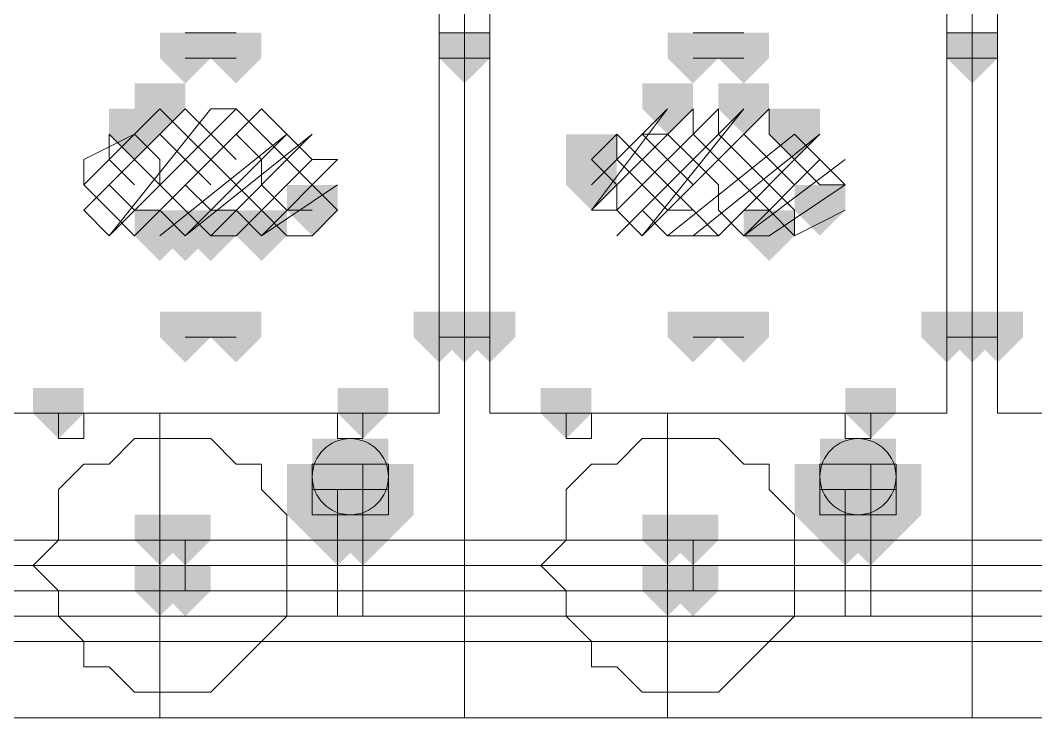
# Model space of a CAD drawing. Header units: millimetres. Extents: x 2315 to 4619, y 1334 to 1897.
# Drawn here: x 3943.621 to 3946.064, y 1525.449 to 1527.128 of the extents above; entities that cross this region are included whole.
import ezdxf

# ---------------------------------------------------------------- set-up
doc = ezdxf.new("R2010")
doc.units = ezdxf.units.MM
for name, color, linetype in [('PDF_3中心线层', 1, 'Continuous'), ('PDF_4虚线层', 2, 'Continuous'), ('PDF_5剖面线层', 2, 'Continuous'), ('PDF_剖面线层', 4, 'Continuous'), ('PDF_细实线层', 7, 'Continuous')]:
    doc.layers.add(name, color=color, linetype=linetype)

msp = doc.modelspace()

# ---------------------------------------------------------------- hatches: boundary and pattern name
at = {"layer": 'PDF_3中心线层', "transparency": 33554559}
for points in [[(3944.6895, 1527.0979), (3944.6285, 1527.0979), (3944.6285, 1527.0368), (3944.6895, 1526.9757), (3944.7506, 1527.0368), (3944.7506, 1527.0979)], [(3944.6895, 1527.0979), (3944.6285, 1527.0979), (3944.6285, 1527.0368), (3944.6895, 1526.9757), (3944.7506, 1527.0368), (3944.7506, 1527.0979)], [(3945.9112, 1527.0979), (3945.8501, 1527.0979), (3945.8501, 1527.0368), (3945.9112, 1526.9757), (3945.9723, 1527.0368), (3945.9723, 1527.0979)], [(3945.9112, 1527.0979), (3945.8501, 1527.0979), (3945.8501, 1527.0368), (3945.9112, 1526.9757), (3945.9723, 1527.0368), (3945.9723, 1527.0979)], [(3944.6895, 1526.426), (3944.6285, 1526.426), (3944.6285, 1526.3649), (3944.6895, 1526.3038), (3944.7506, 1526.3649), (3944.7506, 1526.426)], [(3944.6895, 1526.426), (3944.6285, 1526.426), (3944.6285, 1526.3649), (3944.6895, 1526.3038), (3944.7506, 1526.3649), (3944.7506, 1526.426)], [(3944.6895, 1526.426), (3944.6285, 1526.426), (3944.6285, 1526.3649), (3944.6895, 1526.3038), (3944.7506, 1526.3649), (3944.7506, 1526.426)], [(3944.6895, 1526.426), (3944.6285, 1526.426), (3944.6285, 1526.3649), (3944.6895, 1526.3038), (3944.7506, 1526.3649), (3944.7506, 1526.426)], [(3945.9112, 1526.426), (3945.8501, 1526.426), (3945.8501, 1526.3649), (3945.9112, 1526.3038), (3945.9723, 1526.3649), (3945.9723, 1526.426)], [(3945.9112, 1526.426), (3945.8501, 1526.426), (3945.8501, 1526.3649), (3945.9112, 1526.3038), (3945.9723, 1526.3649), (3945.9723, 1526.426)], [(3945.9112, 1526.426), (3945.8501, 1526.426), (3945.8501, 1526.3649), (3945.9112, 1526.3038), (3945.9723, 1526.3649), (3945.9723, 1526.426)], [(3945.9112, 1526.426), (3945.8501, 1526.426), (3945.8501, 1526.3649), (3945.9112, 1526.3038), (3945.9723, 1526.3649), (3945.9723, 1526.426)], [(3943.7123, 1526.2428), (3943.6512, 1526.2428), (3943.6512, 1526.1817), (3943.7123, 1526.1206), (3943.7733, 1526.1817), (3943.7733, 1526.2428)], [(3943.7123, 1526.2428), (3943.6512, 1526.2428), (3943.6512, 1526.1817), (3943.7123, 1526.1206), (3943.7733, 1526.1817), (3943.7733, 1526.2428)], [(3944.4452, 1526.2428), (3944.3841, 1526.2428), (3944.3841, 1526.1817), (3944.4452, 1526.1206), (3944.5063, 1526.1817), (3944.5063, 1526.2428)], [(3944.4452, 1526.2428), (3944.3841, 1526.2428), (3944.3841, 1526.1817), (3944.4452, 1526.1206), (3944.5063, 1526.1817), (3944.5063, 1526.2428)], [(3944.4452, 1526.2428), (3944.3841, 1526.2428), (3944.3841, 1526.1817), (3944.4452, 1526.1206), (3944.5063, 1526.1817), (3944.5063, 1526.2428)], [(3944.4452, 1526.2428), (3944.3841, 1526.2428), (3944.3841, 1526.1817), (3944.4452, 1526.1206), (3944.5063, 1526.1817), (3944.5063, 1526.2428)], [(3944.9339, 1526.2428), (3944.8728, 1526.2428), (3944.8728, 1526.1817), (3944.9339, 1526.1206), (3944.995, 1526.1817), (3944.995, 1526.2428)], [(3944.9339, 1526.2428), (3944.8728, 1526.2428), (3944.8728, 1526.1817), (3944.9339, 1526.1206), (3944.995, 1526.1817), (3944.995, 1526.2428)], [(3944.9339, 1526.2428), (3944.8728, 1526.2428), (3944.8728, 1526.1817), (3944.9339, 1526.1206), (3944.995, 1526.1817), (3944.995, 1526.2428)], [(3944.9339, 1526.2428), (3944.8728, 1526.2428), (3944.8728, 1526.1817), (3944.9339, 1526.1206), (3944.995, 1526.1817), (3944.995, 1526.2428)], [(3945.6668, 1526.2428), (3945.6058, 1526.2428), (3945.6058, 1526.1817), (3945.6668, 1526.1206), (3945.7279, 1526.1817), (3945.7279, 1526.2428)], [(3945.6668, 1526.2428), (3945.6058, 1526.2428), (3945.6058, 1526.1817), (3945.6668, 1526.1206), (3945.7279, 1526.1817), (3945.7279, 1526.2428)], [(3945.6668, 1526.2428), (3945.6058, 1526.2428), (3945.6058, 1526.1817), (3945.6668, 1526.1206), (3945.7279, 1526.1817), (3945.7279, 1526.2428)], [(3945.6668, 1526.2428), (3945.6058, 1526.2428), (3945.6058, 1526.1817), (3945.6668, 1526.1206), (3945.7279, 1526.1817), (3945.7279, 1526.2428)]]:
    msp.add_hatch(color=256, dxfattribs=at).paths.add_polyline_path(points)
at = {"layer": 'PDF_4虚线层', "transparency": 33554559}
for points in [[(3944.4452, 1526.0595), (3944.3841, 1526.0595), (3944.3841, 1525.9984), (3944.4452, 1525.9374), (3944.5063, 1525.9984), (3944.5063, 1526.0595)], [(3945.6668, 1526.0595), (3945.6058, 1526.0595), (3945.6058, 1525.9984), (3945.6668, 1525.9374), (3945.7279, 1525.9984), (3945.7279, 1526.0595)]]:
    msp.add_hatch(color=256, dxfattribs=at).paths.add_polyline_path(points)
at = {"layer": 'PDF_5剖面线层', "transparency": 33554559}
for points in [[(3943.9566, 1526.9757), (3943.8955, 1526.9757), (3943.8955, 1526.9147), (3943.9566, 1526.8536), (3944.0177, 1526.9147), (3944.0177, 1526.9757)], [(3945.1782, 1526.9757), (3945.1171, 1526.9757), (3945.1171, 1526.9147), (3945.1782, 1526.8536), (3945.2393, 1526.9147), (3945.2393, 1526.9757)], [(3945.3614, 1526.9757), (3945.3004, 1526.9757), (3945.3004, 1526.9147), (3945.3614, 1526.8536), (3945.4225, 1526.9147), (3945.4225, 1526.9757)], [(3943.8955, 1526.9147), (3943.8344, 1526.9147), (3943.8344, 1526.8536), (3943.8955, 1526.7925), (3943.9566, 1526.8536), (3943.9566, 1526.9147)], [(3945.4836, 1526.9147), (3945.4225, 1526.9147), (3945.4225, 1526.8536), (3945.4836, 1526.7925), (3945.5447, 1526.8536), (3945.5447, 1526.9147)], [(3944.995, 1526.8536), (3944.9339, 1526.8536), (3944.9339, 1526.7925), (3944.995, 1526.7314), (3945.056, 1526.7925), (3945.056, 1526.8536)], [(3944.995, 1526.7925), (3944.9339, 1526.7925), (3944.9339, 1526.7314), (3944.995, 1526.6703), (3945.056, 1526.7314), (3945.056, 1526.7925)], [(3944.3231, 1526.7314), (3944.262, 1526.7314), (3944.262, 1526.6703), (3944.3231, 1526.6092), (3944.3841, 1526.6703), (3944.3841, 1526.7314)], [(3945.5447, 1526.7314), (3945.4836, 1526.7314), (3945.4836, 1526.6703), (3945.5447, 1526.6092), (3945.6058, 1526.6703), (3945.6058, 1526.7314)], [(3943.9566, 1526.6703), (3943.8955, 1526.6703), (3943.8955, 1526.6092), (3943.9566, 1526.5482), (3944.0177, 1526.6092), (3944.0177, 1526.6703)], [(3944.0177, 1526.6703), (3943.9566, 1526.6703), (3943.9566, 1526.6092), (3944.0177, 1526.5482), (3944.0787, 1526.6092), (3944.0787, 1526.6703)], [(3944.0787, 1526.6703), (3944.0177, 1526.6703), (3944.0177, 1526.6092), (3944.0787, 1526.5482), (3944.1398, 1526.6092), (3944.1398, 1526.6703)], [(3944.2009, 1526.6703), (3944.1398, 1526.6703), (3944.1398, 1526.6092), (3944.2009, 1526.5482), (3944.262, 1526.6092), (3944.262, 1526.6703)], [(3945.4225, 1526.6703), (3945.3614, 1526.6703), (3945.3614, 1526.6092), (3945.4225, 1526.5482), (3945.4836, 1526.6092), (3945.4836, 1526.6703)]]:
    msp.add_hatch(color=256, dxfattribs=at).paths.add_polyline_path(points)
at = {"layer": 'PDF_细实线层', "transparency": 33554559}
for points in [[(3944.0177, 1527.0979), (3943.9566, 1527.0979), (3943.9566, 1527.0368), (3944.0177, 1526.9757), (3944.0787, 1527.0368), (3944.0787, 1527.0979)], [(3944.1398, 1527.0979), (3944.0787, 1527.0979), (3944.0787, 1527.0368), (3944.1398, 1526.9757), (3944.2009, 1527.0368), (3944.2009, 1527.0979)], [(3944.6895, 1527.0979), (3944.6285, 1527.0979), (3944.6285, 1527.0368), (3944.6895, 1526.9757), (3944.7506, 1527.0368), (3944.7506, 1527.0979)], [(3945.2393, 1527.0979), (3945.1782, 1527.0979), (3945.1782, 1527.0368), (3945.2393, 1526.9757), (3945.3004, 1527.0368), (3945.3004, 1527.0979)], [(3945.3614, 1527.0979), (3945.3004, 1527.0979), (3945.3004, 1527.0368), (3945.3614, 1526.9757), (3945.4225, 1527.0368), (3945.4225, 1527.0979)], [(3945.9112, 1527.0979), (3945.8501, 1527.0979), (3945.8501, 1527.0368), (3945.9112, 1526.9757), (3945.9723, 1527.0368), (3945.9723, 1527.0979)], [(3944.0177, 1526.426), (3943.9566, 1526.426), (3943.9566, 1526.3649), (3944.0177, 1526.3038), (3944.0787, 1526.3649), (3944.0787, 1526.426)], [(3944.1398, 1526.426), (3944.0787, 1526.426), (3944.0787, 1526.3649), (3944.1398, 1526.3038), (3944.2009, 1526.3649), (3944.2009, 1526.426)], [(3944.6285, 1526.426), (3944.5674, 1526.426), (3944.5674, 1526.3649), (3944.6285, 1526.3038), (3944.6895, 1526.3649), (3944.6895, 1526.426)], [(3944.6285, 1526.426), (3944.5674, 1526.426), (3944.5674, 1526.3649), (3944.6285, 1526.3038), (3944.6895, 1526.3649), (3944.6895, 1526.426)], [(3944.6895, 1526.426), (3944.6285, 1526.426), (3944.6285, 1526.3649), (3944.6895, 1526.3038), (3944.7506, 1526.3649), (3944.7506, 1526.426)], [(3944.7506, 1526.426), (3944.6895, 1526.426), (3944.6895, 1526.3649), (3944.7506, 1526.3038), (3944.8117, 1526.3649), (3944.8117, 1526.426)], [(3944.7506, 1526.426), (3944.6895, 1526.426), (3944.6895, 1526.3649), (3944.7506, 1526.3038), (3944.8117, 1526.3649), (3944.8117, 1526.426)], [(3945.2393, 1526.426), (3945.1782, 1526.426), (3945.1782, 1526.3649), (3945.2393, 1526.3038), (3945.3004, 1526.3649), (3945.3004, 1526.426)], [(3945.3614, 1526.426), (3945.3004, 1526.426), (3945.3004, 1526.3649), (3945.3614, 1526.3038), (3945.4225, 1526.3649), (3945.4225, 1526.426)], [(3945.8501, 1526.426), (3945.789, 1526.426), (3945.789, 1526.3649), (3945.8501, 1526.3038), (3945.9112, 1526.3649), (3945.9112, 1526.426)], [(3945.8501, 1526.426), (3945.789, 1526.426), (3945.789, 1526.3649), (3945.8501, 1526.3038), (3945.9112, 1526.3649), (3945.9112, 1526.426)], [(3945.9112, 1526.426), (3945.8501, 1526.426), (3945.8501, 1526.3649), (3945.9112, 1526.3038), (3945.9723, 1526.3649), (3945.9723, 1526.426)], [(3945.9723, 1526.426), (3945.9112, 1526.426), (3945.9112, 1526.3649), (3945.9723, 1526.3038), (3946.0333, 1526.3649), (3946.0333, 1526.426)], [(3945.9723, 1526.426), (3945.9112, 1526.426), (3945.9112, 1526.3649), (3945.9723, 1526.3038), (3946.0333, 1526.3649), (3946.0333, 1526.426)], [(3943.7123, 1526.2428), (3943.6512, 1526.2428), (3943.6512, 1526.1817), (3943.7123, 1526.1206), (3943.7733, 1526.1817), (3943.7733, 1526.2428)], [(3944.4452, 1526.2428), (3944.3841, 1526.2428), (3944.3841, 1526.1817), (3944.4452, 1526.1206), (3944.5063, 1526.1817), (3944.5063, 1526.2428)], [(3944.9339, 1526.2428), (3944.8728, 1526.2428), (3944.8728, 1526.1817), (3944.9339, 1526.1206), (3944.995, 1526.1817), (3944.995, 1526.2428)], [(3945.6668, 1526.2428), (3945.6058, 1526.2428), (3945.6058, 1526.1817), (3945.6668, 1526.1206), (3945.7279, 1526.1817), (3945.7279, 1526.2428)], [(3944.3841, 1526.1206), (3944.3231, 1526.1206), (3944.3231, 1526.0595), (3944.3841, 1525.9984), (3944.4452, 1526.0595), (3944.4452, 1526.1206)], [(3944.4452, 1526.1206), (3944.3841, 1526.1206), (3944.3841, 1526.0595), (3944.4452, 1525.9984), (3944.5063, 1526.0595), (3944.5063, 1526.1206)], [(3944.4452, 1526.1206), (3944.3841, 1526.1206), (3944.3841, 1526.0595), (3944.4452, 1525.9984), (3944.5063, 1526.0595), (3944.5063, 1526.1206)], [(3944.4452, 1526.1206), (3944.3841, 1526.1206), (3944.3841, 1526.0595), (3944.4452, 1525.9984), (3944.5063, 1526.0595), (3944.5063, 1526.1206)], [(3944.4452, 1526.1206), (3944.3841, 1526.1206), (3944.3841, 1526.0595), (3944.4452, 1525.9984), (3944.5063, 1526.0595), (3944.5063, 1526.1206)], [(3945.6058, 1526.1206), (3945.5447, 1526.1206), (3945.5447, 1526.0595), (3945.6058, 1525.9984), (3945.6668, 1526.0595), (3945.6668, 1526.1206)], [(3945.6668, 1526.1206), (3945.6058, 1526.1206), (3945.6058, 1526.0595), (3945.6668, 1525.9984), (3945.7279, 1526.0595), (3945.7279, 1526.1206)], [(3945.6668, 1526.1206), (3945.6058, 1526.1206), (3945.6058, 1526.0595), (3945.6668, 1525.9984), (3945.7279, 1526.0595), (3945.7279, 1526.1206)], [(3945.6668, 1526.1206), (3945.6058, 1526.1206), (3945.6058, 1526.0595), (3945.6668, 1525.9984), (3945.7279, 1526.0595), (3945.7279, 1526.1206)], [(3945.6668, 1526.1206), (3945.6058, 1526.1206), (3945.6058, 1526.0595), (3945.6668, 1525.9984), (3945.7279, 1526.0595), (3945.7279, 1526.1206)], [(3944.3231, 1526.0595), (3944.262, 1526.0595), (3944.262, 1525.9984), (3944.3231, 1525.9374), (3944.3841, 1525.9984), (3944.3841, 1526.0595)], [(3944.3231, 1526.0595), (3944.262, 1526.0595), (3944.262, 1525.9984), (3944.3231, 1525.9374), (3944.3841, 1525.9984), (3944.3841, 1526.0595)], [(3944.3231, 1526.0595), (3944.262, 1526.0595), (3944.262, 1525.9984), (3944.3231, 1525.9374), (3944.3841, 1525.9984), (3944.3841, 1526.0595)], [(3944.3231, 1526.0595), (3944.262, 1526.0595), (3944.262, 1525.9984), (3944.3231, 1525.9374), (3944.3841, 1525.9984), (3944.3841, 1526.0595)], [(3944.3231, 1526.0595), (3944.262, 1526.0595), (3944.262, 1525.9984), (3944.3231, 1525.9374), (3944.3841, 1525.9984), (3944.3841, 1526.0595)], [(3944.3841, 1526.0595), (3944.3231, 1526.0595), (3944.3231, 1525.9984), (3944.3841, 1525.9374), (3944.4452, 1525.9984), (3944.4452, 1526.0595)], [(3944.4452, 1526.0595), (3944.3841, 1526.0595), (3944.3841, 1525.9984), (3944.4452, 1525.9374), (3944.5063, 1525.9984), (3944.5063, 1526.0595)], [(3944.4452, 1526.0595), (3944.3841, 1526.0595), (3944.3841, 1525.9984), (3944.4452, 1525.9374), (3944.5063, 1525.9984), (3944.5063, 1526.0595)], [(3944.4452, 1526.0595), (3944.3841, 1526.0595), (3944.3841, 1525.9984), (3944.4452, 1525.9374), (3944.5063, 1525.9984), (3944.5063, 1526.0595)], [(3944.4452, 1526.0595), (3944.3841, 1526.0595), (3944.3841, 1525.9984), (3944.4452, 1525.9374), (3944.5063, 1525.9984), (3944.5063, 1526.0595)], [(3944.5063, 1526.0595), (3944.4452, 1526.0595), (3944.4452, 1525.9984), (3944.5063, 1525.9374), (3944.5674, 1525.9984), (3944.5674, 1526.0595)], [(3944.5063, 1526.0595), (3944.4452, 1526.0595), (3944.4452, 1525.9984), (3944.5063, 1525.9374), (3944.5674, 1525.9984), (3944.5674, 1526.0595)], [(3944.5063, 1526.0595), (3944.4452, 1526.0595), (3944.4452, 1525.9984), (3944.5063, 1525.9374), (3944.5674, 1525.9984), (3944.5674, 1526.0595)], [(3944.5063, 1526.0595), (3944.4452, 1526.0595), (3944.4452, 1525.9984), (3944.5063, 1525.9374), (3944.5674, 1525.9984), (3944.5674, 1526.0595)], [(3944.5063, 1526.0595), (3944.4452, 1526.0595), (3944.4452, 1525.9984), (3944.5063, 1525.9374), (3944.5674, 1525.9984), (3944.5674, 1526.0595)], [(3945.5447, 1526.0595), (3945.4836, 1526.0595), (3945.4836, 1525.9984), (3945.5447, 1525.9374), (3945.6058, 1525.9984), (3945.6058, 1526.0595)], [(3945.5447, 1526.0595), (3945.4836, 1526.0595), (3945.4836, 1525.9984), (3945.5447, 1525.9374), (3945.6058, 1525.9984), (3945.6058, 1526.0595)], [(3945.5447, 1526.0595), (3945.4836, 1526.0595), (3945.4836, 1525.9984), (3945.5447, 1525.9374), (3945.6058, 1525.9984), (3945.6058, 1526.0595)], [(3945.5447, 1526.0595), (3945.4836, 1526.0595), (3945.4836, 1525.9984), (3945.5447, 1525.9374), (3945.6058, 1525.9984), (3945.6058, 1526.0595)], [(3945.5447, 1526.0595), (3945.4836, 1526.0595), (3945.4836, 1525.9984), (3945.5447, 1525.9374), (3945.6058, 1525.9984), (3945.6058, 1526.0595)], [(3945.6058, 1526.0595), (3945.5447, 1526.0595), (3945.5447, 1525.9984), (3945.6058, 1525.9374), (3945.6668, 1525.9984), (3945.6668, 1526.0595)], [(3945.6668, 1526.0595), (3945.6058, 1526.0595), (3945.6058, 1525.9984), (3945.6668, 1525.9374), (3945.7279, 1525.9984), (3945.7279, 1526.0595)], [(3945.6668, 1526.0595), (3945.6058, 1526.0595), (3945.6058, 1525.9984), (3945.6668, 1525.9374), (3945.7279, 1525.9984), (3945.7279, 1526.0595)], [(3945.6668, 1526.0595), (3945.6058, 1526.0595), (3945.6058, 1525.9984), (3945.6668, 1525.9374), (3945.7279, 1525.9984), (3945.7279, 1526.0595)], [(3945.6668, 1526.0595), (3945.6058, 1526.0595), (3945.6058, 1525.9984), (3945.6668, 1525.9374), (3945.7279, 1525.9984), (3945.7279, 1526.0595)], [(3945.7279, 1526.0595), (3945.6668, 1526.0595), (3945.6668, 1525.9984), (3945.7279, 1525.9374), (3945.789, 1525.9984), (3945.789, 1526.0595)], [(3945.7279, 1526.0595), (3945.6668, 1526.0595), (3945.6668, 1525.9984), (3945.7279, 1525.9374), (3945.789, 1525.9984), (3945.789, 1526.0595)], [(3945.7279, 1526.0595), (3945.6668, 1526.0595), (3945.6668, 1525.9984), (3945.7279, 1525.9374), (3945.789, 1525.9984), (3945.789, 1526.0595)], [(3945.7279, 1526.0595), (3945.6668, 1526.0595), (3945.6668, 1525.9984), (3945.7279, 1525.9374), (3945.789, 1525.9984), (3945.789, 1526.0595)], [(3945.7279, 1526.0595), (3945.6668, 1526.0595), (3945.6668, 1525.9984), (3945.7279, 1525.9374), (3945.789, 1525.9984), (3945.789, 1526.0595)], [(3944.3231, 1525.9984), (3944.262, 1525.9984), (3944.262, 1525.9374), (3944.3231, 1525.8763), (3944.3841, 1525.9374), (3944.3841, 1525.9984)], [(3944.3231, 1525.9984), (3944.262, 1525.9984), (3944.262, 1525.9374), (3944.3231, 1525.8763), (3944.3841, 1525.9374), (3944.3841, 1525.9984)], [(3944.3231, 1525.9984), (3944.262, 1525.9984), (3944.262, 1525.9374), (3944.3231, 1525.8763), (3944.3841, 1525.9374), (3944.3841, 1525.9984)], [(3944.3231, 1525.9984), (3944.262, 1525.9984), (3944.262, 1525.9374), (3944.3231, 1525.8763), (3944.3841, 1525.9374), (3944.3841, 1525.9984)], [(3944.3231, 1525.9984), (3944.262, 1525.9984), (3944.262, 1525.9374), (3944.3231, 1525.8763), (3944.3841, 1525.9374), (3944.3841, 1525.9984)], [(3944.3231, 1525.9984), (3944.262, 1525.9984), (3944.262, 1525.9374), (3944.3231, 1525.8763), (3944.3841, 1525.9374), (3944.3841, 1525.9984)], [(3944.3231, 1525.9984), (3944.262, 1525.9984), (3944.262, 1525.9374), (3944.3231, 1525.8763), (3944.3841, 1525.9374), (3944.3841, 1525.9984)], [(3944.3841, 1525.9984), (3944.3231, 1525.9984), (3944.3231, 1525.9374), (3944.3841, 1525.8763), (3944.4452, 1525.9374), (3944.4452, 1525.9984)], [(3944.4452, 1525.9984), (3944.3841, 1525.9984), (3944.3841, 1525.9374), (3944.4452, 1525.8763), (3944.5063, 1525.9374), (3944.5063, 1525.9984)], [(3944.4452, 1525.9984), (3944.3841, 1525.9984), (3944.3841, 1525.9374), (3944.4452, 1525.8763), (3944.5063, 1525.9374), (3944.5063, 1525.9984)], [(3944.4452, 1525.9984), (3944.3841, 1525.9984), (3944.3841, 1525.9374), (3944.4452, 1525.8763), (3944.5063, 1525.9374), (3944.5063, 1525.9984)], [(3944.5063, 1525.9984), (3944.4452, 1525.9984), (3944.4452, 1525.9374), (3944.5063, 1525.8763), (3944.5674, 1525.9374), (3944.5674, 1525.9984)], [(3944.5063, 1525.9984), (3944.4452, 1525.9984), (3944.4452, 1525.9374), (3944.5063, 1525.8763), (3944.5674, 1525.9374), (3944.5674, 1525.9984)], [(3944.5063, 1525.9984), (3944.4452, 1525.9984), (3944.4452, 1525.9374), (3944.5063, 1525.8763), (3944.5674, 1525.9374), (3944.5674, 1525.9984)], [(3944.5063, 1525.9984), (3944.4452, 1525.9984), (3944.4452, 1525.9374), (3944.5063, 1525.8763), (3944.5674, 1525.9374), (3944.5674, 1525.9984)], [(3944.5063, 1525.9984), (3944.4452, 1525.9984), (3944.4452, 1525.9374), (3944.5063, 1525.8763), (3944.5674, 1525.9374), (3944.5674, 1525.9984)], [(3944.5063, 1525.9984), (3944.4452, 1525.9984), (3944.4452, 1525.9374), (3944.5063, 1525.8763), (3944.5674, 1525.9374), (3944.5674, 1525.9984)], [(3944.5063, 1525.9984), (3944.4452, 1525.9984), (3944.4452, 1525.9374), (3944.5063, 1525.8763), (3944.5674, 1525.9374), (3944.5674, 1525.9984)], [(3945.5447, 1525.9984), (3945.4836, 1525.9984), (3945.4836, 1525.9374), (3945.5447, 1525.8763), (3945.6058, 1525.9374), (3945.6058, 1525.9984)], [(3945.5447, 1525.9984), (3945.4836, 1525.9984), (3945.4836, 1525.9374), (3945.5447, 1525.8763), (3945.6058, 1525.9374), (3945.6058, 1525.9984)], [(3945.5447, 1525.9984), (3945.4836, 1525.9984), (3945.4836, 1525.9374), (3945.5447, 1525.8763), (3945.6058, 1525.9374), (3945.6058, 1525.9984)], [(3945.5447, 1525.9984), (3945.4836, 1525.9984), (3945.4836, 1525.9374), (3945.5447, 1525.8763), (3945.6058, 1525.9374), (3945.6058, 1525.9984)], [(3945.5447, 1525.9984), (3945.4836, 1525.9984), (3945.4836, 1525.9374), (3945.5447, 1525.8763), (3945.6058, 1525.9374), (3945.6058, 1525.9984)], [(3945.5447, 1525.9984), (3945.4836, 1525.9984), (3945.4836, 1525.9374), (3945.5447, 1525.8763), (3945.6058, 1525.9374), (3945.6058, 1525.9984)], [(3945.5447, 1525.9984), (3945.4836, 1525.9984), (3945.4836, 1525.9374), (3945.5447, 1525.8763), (3945.6058, 1525.9374), (3945.6058, 1525.9984)], [(3945.6058, 1525.9984), (3945.5447, 1525.9984), (3945.5447, 1525.9374), (3945.6058, 1525.8763), (3945.6668, 1525.9374), (3945.6668, 1525.9984)], [(3945.6668, 1525.9984), (3945.6058, 1525.9984), (3945.6058, 1525.9374), (3945.6668, 1525.8763), (3945.7279, 1525.9374), (3945.7279, 1525.9984)], [(3945.6668, 1525.9984), (3945.6058, 1525.9984), (3945.6058, 1525.9374), (3945.6668, 1525.8763), (3945.7279, 1525.9374), (3945.7279, 1525.9984)], [(3945.6668, 1525.9984), (3945.6058, 1525.9984), (3945.6058, 1525.9374), (3945.6668, 1525.8763), (3945.7279, 1525.9374), (3945.7279, 1525.9984)], [(3945.7279, 1525.9984), (3945.6668, 1525.9984), (3945.6668, 1525.9374), (3945.7279, 1525.8763), (3945.789, 1525.9374), (3945.789, 1525.9984)], [(3945.7279, 1525.9984), (3945.6668, 1525.9984), (3945.6668, 1525.9374), (3945.7279, 1525.8763), (3945.789, 1525.9374), (3945.789, 1525.9984)], [(3945.7279, 1525.9984), (3945.6668, 1525.9984), (3945.6668, 1525.9374), (3945.7279, 1525.8763), (3945.789, 1525.9374), (3945.789, 1525.9984)], [(3945.7279, 1525.9984), (3945.6668, 1525.9984), (3945.6668, 1525.9374), (3945.7279, 1525.8763), (3945.789, 1525.9374), (3945.789, 1525.9984)], [(3945.7279, 1525.9984), (3945.6668, 1525.9984), (3945.6668, 1525.9374), (3945.7279, 1525.8763), (3945.789, 1525.9374), (3945.789, 1525.9984)], [(3945.7279, 1525.9984), (3945.6668, 1525.9984), (3945.6668, 1525.9374), (3945.7279, 1525.8763), (3945.789, 1525.9374), (3945.789, 1525.9984)], [(3945.7279, 1525.9984), (3945.6668, 1525.9984), (3945.6668, 1525.9374), (3945.7279, 1525.8763), (3945.789, 1525.9374), (3945.789, 1525.9984)], [(3943.9566, 1525.9374), (3943.8955, 1525.9374), (3943.8955, 1525.8763), (3943.9566, 1525.8152), (3944.0177, 1525.8763), (3944.0177, 1525.9374)], [(3944.0177, 1525.9374), (3943.9566, 1525.9374), (3943.9566, 1525.8763), (3944.0177, 1525.8152), (3944.0787, 1525.8763), (3944.0787, 1525.9374)], [(3944.3841, 1525.9374), (3944.3231, 1525.9374), (3944.3231, 1525.8763), (3944.3841, 1525.8152), (3944.4452, 1525.8763), (3944.4452, 1525.9374)], [(3944.4452, 1525.9374), (3944.3841, 1525.9374), (3944.3841, 1525.8763), (3944.4452, 1525.8152), (3944.5063, 1525.8763), (3944.5063, 1525.9374)], [(3944.4452, 1525.9374), (3944.3841, 1525.9374), (3944.3841, 1525.8763), (3944.4452, 1525.8152), (3944.5063, 1525.8763), (3944.5063, 1525.9374)], [(3944.4452, 1525.9374), (3944.3841, 1525.9374), (3944.3841, 1525.8763), (3944.4452, 1525.8152), (3944.5063, 1525.8763), (3944.5063, 1525.9374)], [(3945.1782, 1525.9374), (3945.1171, 1525.9374), (3945.1171, 1525.8763), (3945.1782, 1525.8152), (3945.2393, 1525.8763), (3945.2393, 1525.9374)], [(3945.2393, 1525.9374), (3945.1782, 1525.9374), (3945.1782, 1525.8763), (3945.2393, 1525.8152), (3945.3004, 1525.8763), (3945.3004, 1525.9374)], [(3945.6058, 1525.9374), (3945.5447, 1525.9374), (3945.5447, 1525.8763), (3945.6058, 1525.8152), (3945.6668, 1525.8763), (3945.6668, 1525.9374)], [(3945.6668, 1525.9374), (3945.6058, 1525.9374), (3945.6058, 1525.8763), (3945.6668, 1525.8152), (3945.7279, 1525.8763), (3945.7279, 1525.9374)], [(3945.6668, 1525.9374), (3945.6058, 1525.9374), (3945.6058, 1525.8763), (3945.6668, 1525.8152), (3945.7279, 1525.8763), (3945.7279, 1525.9374)], [(3945.6668, 1525.9374), (3945.6058, 1525.9374), (3945.6058, 1525.8763), (3945.6668, 1525.8152), (3945.7279, 1525.8763), (3945.7279, 1525.9374)], [(3943.9566, 1525.8152), (3943.8955, 1525.8152), (3943.8955, 1525.7541), (3943.9566, 1525.693), (3944.0177, 1525.7541), (3944.0177, 1525.8152)], [(3944.0177, 1525.8152), (3943.9566, 1525.8152), (3943.9566, 1525.7541), (3944.0177, 1525.693), (3944.0787, 1525.7541), (3944.0787, 1525.8152)], [(3945.1782, 1525.8152), (3945.1171, 1525.8152), (3945.1171, 1525.7541), (3945.1782, 1525.693), (3945.2393, 1525.7541), (3945.2393, 1525.8152)], [(3945.2393, 1525.8152), (3945.1782, 1525.8152), (3945.1782, 1525.7541), (3945.2393, 1525.693), (3945.3004, 1525.7541), (3945.3004, 1525.8152)]]:
    msp.add_hatch(color=256, dxfattribs=at).paths.add_polyline_path(points)

# ---------------------------------------------------------------- linework, layer by layer
at = {"layer": 'PDF_3中心线层', "lineweight": 18}
for points in [[(3944.6895, 1527.0979), (3944.6895, 1527.0368)], [(3945.9112, 1527.0979), (3945.9112, 1527.0368)], [(3943.7123, 1526.1817), (3943.7733, 1526.1817)], [(3944.4452, 1526.0595), (3944.3841, 1526.0595), (3944.3231, 1526.0595), (3944.3231, 1525.9984), (3944.3231, 1525.9374), (3944.3841, 1525.9374), (3944.3841, 1525.8763), (3944.4452, 1525.8763), (3944.4452, 1525.9374), (3944.5063, 1525.9374), (3944.5063, 1525.9984), (3944.5063, 1526.0595)], [(3945.6668, 1526.0595), (3945.6058, 1526.0595), (3945.5447, 1526.0595), (3945.5447, 1525.9984), (3945.5447, 1525.9374), (3945.6058, 1525.9374), (3945.6058, 1525.8763), (3945.6668, 1525.8763), (3945.6668, 1525.9374), (3945.7279, 1525.9374), (3945.7279, 1525.9984), (3945.7279, 1526.0595)], [(3943.9566, 1525.8763), (3944.0177, 1525.8763), (3944.0177, 1525.7541), (3943.9566, 1525.7541)], [(3945.1782, 1525.8763), (3945.2393, 1525.8763), (3945.2393, 1525.7541), (3945.1782, 1525.7541)]]:
    msp.add_lwpolyline(points, close=True, dxfattribs=at)
for points in [[(3943.9566, 1526.1817), (3943.9566, 1525.4487)], [(3945.1782, 1526.1817), (3945.1782, 1525.4487)], [(3944.4452, 1526.0595), (3944.4452, 1525.693)], [(3945.6668, 1526.0595), (3945.6668, 1525.693)], [(3944.5063, 1525.9984), (3944.3231, 1525.9984)], [(3945.7279, 1525.9984), (3945.5447, 1525.9984)], [(3944.4452, 1525.9374), (3944.3841, 1525.9374)], [(3945.6668, 1525.9374), (3945.6058, 1525.9374)], [(3942.9182, 1525.693), (3950.9809, 1525.693), (3951.042, 1525.693), (3951.1031, 1525.693), (3951.1031, 1525.7541), (3951.1031, 1525.8152)], [(3943.6512, 1525.8152), (3944.3231, 1525.8152)]]:
    msp.add_lwpolyline(points, dxfattribs=at)
at = {"layer": 'PDF_4虚线层', "lineweight": 18}
for points in [[(3944.6895, 1528.4417), (3944.6895, 1525.4487)], [(3945.9112, 1528.4417), (3945.9112, 1525.4487)], [(3942.1852, 1525.8763), (3950.8587, 1525.8763)], [(3942.1852, 1525.8152), (3950.8587, 1525.8152)]]:
    msp.add_lwpolyline(points, dxfattribs=at)
for points in [[(3943.9566, 1526.1206), (3943.8955, 1526.1206), (3943.8344, 1526.0595), (3943.7733, 1526.0595), (3943.7123, 1525.9984), (3943.7123, 1525.9374), (3943.7123, 1525.8763), (3943.6512, 1525.8152), (3943.7123, 1525.7541), (3943.7123, 1525.693), (3943.7733, 1525.6319), (3943.7733, 1525.5709), (3943.8344, 1525.5709), (3943.8955, 1525.5098), (3943.9566, 1525.5098), (3944.0177, 1525.5098), (3944.0787, 1525.5098), (3944.1398, 1525.5709), (3944.2009, 1525.6319), (3944.262, 1525.693), (3944.262, 1525.7541), (3944.262, 1525.8152), (3944.262, 1525.8763), (3944.262, 1525.9374), (3944.2009, 1525.9984), (3944.2009, 1526.0595), (3944.1398, 1526.0595), (3944.0787, 1526.1206), (3944.0177, 1526.1206)], [(3945.1782, 1526.1206), (3945.1171, 1526.1206), (3945.056, 1526.0595), (3944.995, 1526.0595), (3944.9339, 1525.9984), (3944.9339, 1525.9374), (3944.9339, 1525.8763), (3944.8728, 1525.8152), (3944.9339, 1525.7541), (3944.9339, 1525.693), (3944.995, 1525.6319), (3944.995, 1525.5709), (3945.056, 1525.5709), (3945.1171, 1525.5098), (3945.1782, 1525.5098), (3945.2393, 1525.5098), (3945.3004, 1525.5098), (3945.3614, 1525.5709), (3945.4225, 1525.6319), (3945.4836, 1525.693), (3945.4836, 1525.7541), (3945.4836, 1525.8152), (3945.4836, 1525.8763), (3945.4836, 1525.9374), (3945.4225, 1525.9984), (3945.4225, 1526.0595), (3945.3614, 1526.0595), (3945.3004, 1526.1206), (3945.2393, 1526.1206)]]:
    msp.add_lwpolyline(points, close=True, dxfattribs=at)
at = {"layer": 'PDF_5剖面线层', "lineweight": 13}
for points in [[(3944.1398, 1526.7314), (3944.0787, 1526.7925), (3944.0177, 1526.8536), (3943.9566, 1526.9147), (3943.7733, 1526.7314), (3943.7733, 1526.7925), (3943.8955, 1526.8536), (3943.9566, 1526.7925), (3943.9566, 1526.7314)], [(3943.7733, 1526.6703), (3944.0177, 1526.9147), (3943.7733, 1526.6703)], [(3943.8955, 1526.6092), (3944.2009, 1526.9147), (3943.8955, 1526.6092)], [(3944.1398, 1526.7925), (3944.0787, 1526.8536), (3944.0177, 1526.9147)], [(3944.0787, 1526.7925), (3944.1398, 1526.7314), (3944.2009, 1526.6703), (3944.262, 1526.6092), (3944.3231, 1526.6092), (3944.3841, 1526.6703), (3944.3231, 1526.7314), (3944.262, 1526.7925), (3944.2009, 1526.8536), (3944.1398, 1526.9147)], [(3944.2009, 1526.9147), (3944.262, 1526.8536), (3944.3231, 1526.7925), (3944.3841, 1526.7925), (3944.2009, 1526.6092), (3944.3841, 1526.7314)], [(3944.995, 1526.7314), (3945.1782, 1526.9147), (3944.995, 1526.6703), (3945.2393, 1526.9147), (3945.2393, 1526.8536), (3945.3004, 1526.7925), (3945.3614, 1526.7314), (3945.4225, 1526.6703)], [(3945.4836, 1526.6092), (3945.4836, 1526.6703), (3945.4225, 1526.7314), (3945.3614, 1526.7925), (3945.3004, 1526.8536), (3945.3004, 1526.9147), (3945.056, 1526.6703), (3945.056, 1526.7314), (3944.995, 1526.7925), (3945.056, 1526.8536), (3945.056, 1526.7925), (3945.1171, 1526.7314), (3945.1782, 1526.6703), (3945.2393, 1526.6703), (3945.3004, 1526.6092)], [(3945.056, 1526.6092), (3945.3614, 1526.9147), (3945.1171, 1526.6092), (3945.4225, 1526.9147), (3945.4225, 1526.8536), (3945.4836, 1526.7925), (3945.5447, 1526.7314), (3945.6058, 1526.7314), (3945.5447, 1526.7925)], [(3943.9566, 1526.6092), (3944.262, 1526.8536), (3944.0177, 1526.6092), (3944.3231, 1526.8536), (3944.0787, 1526.6092), (3944.0177, 1526.6703), (3943.9566, 1526.7314), (3943.8955, 1526.7925), (3943.8344, 1526.8536), (3943.8344, 1526.7925), (3943.8955, 1526.7314)], [(3944.0787, 1526.7314), (3944.0177, 1526.7925), (3943.9566, 1526.8536)], [(3944.3231, 1526.6703), (3944.262, 1526.6703), (3944.2009, 1526.7314), (3944.2009, 1526.7925), (3944.1398, 1526.8536)], [(3945.2393, 1526.6703), (3945.1782, 1526.7314), (3945.1171, 1526.7925), (3945.056, 1526.8536)], [(3945.1171, 1526.6703), (3945.1782, 1526.6092), (3945.2393, 1526.6092), (3945.5447, 1526.8536), (3945.3004, 1526.6092), (3945.2393, 1526.6092)], [(3945.2393, 1526.7314), (3945.1782, 1526.7925), (3945.1171, 1526.8536), (3945.1782, 1526.8536), (3945.2393, 1526.7925), (3945.3004, 1526.7314), (3945.3004, 1526.6703), (3945.3614, 1526.6092), (3945.4225, 1526.6092), (3945.6058, 1526.7314)], [(3945.1782, 1526.6092), (3945.4836, 1526.8536), (3945.1782, 1526.6092)], [(3945.4836, 1526.8536), (3945.5447, 1526.7925), (3945.3614, 1526.6092), (3945.6058, 1526.7925)], [(3945.4836, 1526.7314), (3945.4225, 1526.7925), (3945.3614, 1526.8536)], [(3944.0787, 1526.6092), (3944.1398, 1526.6092), (3944.3231, 1526.7925)], [(3944.3231, 1526.7314), (3944.262, 1526.7925)], [(3943.8955, 1526.6092), (3943.8344, 1526.6703), (3943.7733, 1526.7314)], [(3944.0177, 1526.6092), (3943.9566, 1526.6703), (3943.8955, 1526.6703), (3943.8344, 1526.7314)], [(3944.2009, 1526.6092), (3944.1398, 1526.6703), (3944.0787, 1526.6703), (3944.0177, 1526.7314)], [(3943.8344, 1526.6092), (3943.7733, 1526.6703)], [(3944.995, 1526.6703), (3945.056, 1526.6703), (3945.1171, 1526.6092)], [(3945.3614, 1526.6703), (3945.4225, 1526.6703), (3945.4836, 1526.6092), (3945.6058, 1526.6703)]]:
    msp.add_lwpolyline(points, dxfattribs=at)
msp.add_lwpolyline([(3944.0787, 1526.9147), (3943.8344, 1526.6092), (3944.1398, 1526.9147)], close=True, dxfattribs=at)
at = {"layer": 'PDF_剖面线层', "lineweight": 0}
for points in [[(3944.4452, 1526.0595), (3944.4452, 1526.0595)], [(3945.6668, 1526.0595), (3945.6668, 1526.0595)], [(3944.3231, 1525.9984), (3944.3231, 1525.9984)], [(3944.5063, 1525.9984), (3944.5063, 1525.9984)], [(3945.5447, 1525.9984), (3945.5447, 1525.9984)], [(3945.7279, 1525.9984), (3945.7279, 1525.9984)], [(3944.3231, 1525.9374), (3944.3231, 1525.9374)], [(3944.5063, 1525.9374), (3944.5063, 1525.9374)], [(3945.5447, 1525.9374), (3945.5447, 1525.9374)], [(3945.7279, 1525.9374), (3945.7279, 1525.9374)], [(3944.4452, 1525.8763), (3944.4452, 1525.8763)], [(3945.6668, 1525.8763), (3945.6668, 1525.8763)]]:
    msp.add_lwpolyline(points, dxfattribs=at)
at = {"layer": 'PDF_细实线层', "lineweight": 18}
for points in [[(3950.8587, 1525.6319), (3950.8587, 1525.4487), (3942.1852, 1525.4487), (3942.1852, 1528.4417), (3950.8587, 1528.4417), (3950.8587, 1525.693)], [(3944.0177, 1527.0979), (3944.1398, 1527.0979)], [(3945.2393, 1527.0979), (3945.3614, 1527.0979)], [(3944.1398, 1527.0368), (3944.0177, 1527.0368)], [(3945.3614, 1527.0368), (3945.2393, 1527.0368)], [(3944.0177, 1526.3649), (3944.1398, 1526.3649), (3944.0177, 1526.3649)], [(3944.7506, 1526.3649), (3944.6285, 1526.3649), (3944.7506, 1526.3649)], [(3944.7506, 1526.3649), (3944.6285, 1526.3649), (3944.7506, 1526.3649)], [(3945.2393, 1526.3649), (3945.3614, 1526.3649), (3945.2393, 1526.3649)], [(3945.9723, 1526.3649), (3945.8501, 1526.3649), (3945.9723, 1526.3649)], [(3945.9723, 1526.3649), (3945.8501, 1526.3649), (3945.9723, 1526.3649)], [(3944.3231, 1525.9984), (3944.3231, 1526.0595), (3944.3231, 1525.9984)], [(3944.5063, 1525.9984), (3944.5063, 1526.0595), (3944.5063, 1525.9984)], [(3945.5447, 1525.9984), (3945.5447, 1526.0595), (3945.5447, 1525.9984)], [(3945.7279, 1525.9984), (3945.7279, 1526.0595), (3945.7279, 1525.9984)], [(3944.3841, 1525.9984), (3944.4452, 1525.9984)], [(3945.6058, 1525.9984), (3945.6668, 1525.9984)], [(3944.4452, 1525.693), (3944.4452, 1525.8763), (3944.3841, 1525.8763), (3944.3841, 1525.693), (3943.2236, 1525.693), (3943.2236, 1525.8763), (3943.2236, 1525.9374)], [(3944.3841, 1525.9374), (3944.4452, 1525.9374)], [(3945.6058, 1525.9374), (3945.6668, 1525.9374)], [(3950.8587, 1525.8763), (3942.1852, 1525.8763), (3950.8587, 1525.8763)], [(3943.0404, 1525.693), (3946.8274, 1525.693), (3946.8274, 1525.8763), (3946.8885, 1525.8763), (3946.8885, 1525.693), (3948.049, 1525.693), (3948.049, 1525.8763), (3948.1101, 1525.8763), (3948.1101, 1525.693), (3949.2706, 1525.693), (3949.2706, 1525.8763), (3949.3317, 1525.8763), (3949.3317, 1525.693), (3950.4923, 1525.693), (3950.4923, 1525.8763), (3950.5533, 1525.8763), (3950.5533, 1525.693), (3950.9809, 1525.693), (3950.9809, 1525.6319), (3943.0404, 1525.6319)], [(3945.6058, 1525.693), (3945.6058, 1525.8763), (3945.6668, 1525.8763), (3945.6668, 1525.693)], [(3942.1852, 1525.8152), (3950.8587, 1525.8152)], [(3943.9566, 1525.8152), (3943.9566, 1525.8152)], [(3945.1782, 1525.8152), (3945.1782, 1525.8152)], [(3942.1852, 1525.7541), (3950.8587, 1525.7541)], [(3944.4452, 1525.7541), (3944.4452, 1525.7541)], [(3945.6668, 1525.7541), (3945.6668, 1525.7541)]]:
    msp.add_lwpolyline(points, dxfattribs=at)
for points in [[(3944.6285, 1527.2201), (3943.529, 1527.2201), (3943.529, 1526.1817), (3944.6285, 1526.1817)], [(3944.7506, 1526.1817), (3945.8501, 1526.1817), (3945.8501, 1527.2201), (3944.7506, 1527.2201)], [(3945.9723, 1526.1817), (3947.0717, 1526.1817), (3947.0717, 1527.2201), (3945.9723, 1527.2201)], [(3944.7506, 1527.0979), (3944.7506, 1527.0368), (3944.6285, 1527.0368), (3944.6285, 1527.0979)], [(3944.7506, 1527.0979), (3944.7506, 1527.0368), (3944.6285, 1527.0368), (3944.6285, 1527.0979)], [(3945.9723, 1527.0979), (3945.9723, 1527.0368), (3945.8501, 1527.0368), (3945.8501, 1527.0979)], [(3945.9723, 1527.0979), (3945.9723, 1527.0368), (3945.8501, 1527.0368), (3945.8501, 1527.0979)], [(3943.7733, 1526.1206), (3943.7733, 1526.1817), (3943.7123, 1526.1817), (3943.7123, 1526.1206)], [(3944.3841, 1526.1206), (3944.3841, 1526.1817), (3944.4452, 1526.1817), (3944.4452, 1526.1206)], [(3944.995, 1526.1206), (3944.995, 1526.1817), (3944.9339, 1526.1817), (3944.9339, 1526.1206)], [(3945.6058, 1526.1206), (3945.6058, 1526.1817), (3945.6668, 1526.1817), (3945.6668, 1526.1206)], [(3944.4452, 1526.0595), (3944.3841, 1526.0595)], [(3945.6668, 1526.0595), (3945.6058, 1526.0595)], [(3944.4452, 1525.9374), (3944.4452, 1525.9984), (3944.3841, 1525.9984), (3944.3841, 1525.9374)], [(3945.6668, 1525.9374), (3945.6668, 1525.9984), (3945.6058, 1525.9984), (3945.6058, 1525.9374)], [(3944.4452, 1525.9374), (3944.3841, 1525.9374), (3944.3841, 1525.8763), (3944.4452, 1525.8763)], [(3945.6668, 1525.9374), (3945.6058, 1525.9374), (3945.6058, 1525.8763), (3945.6668, 1525.8763)], [(3943.9566, 1525.8763), (3944.0177, 1525.8763), (3944.0177, 1525.7541), (3943.9566, 1525.7541)], [(3945.1782, 1525.8763), (3945.2393, 1525.8763), (3945.2393, 1525.7541), (3945.1782, 1525.7541)]]:
    msp.add_lwpolyline(points, close=True, dxfattribs=at)
for centre in [(3944.4147, 1526.029), (3945.6363, 1526.029)]:
    msp.add_circle(centre, 0.0916, dxfattribs=at)

doc.saveas('drawing.dxf')
